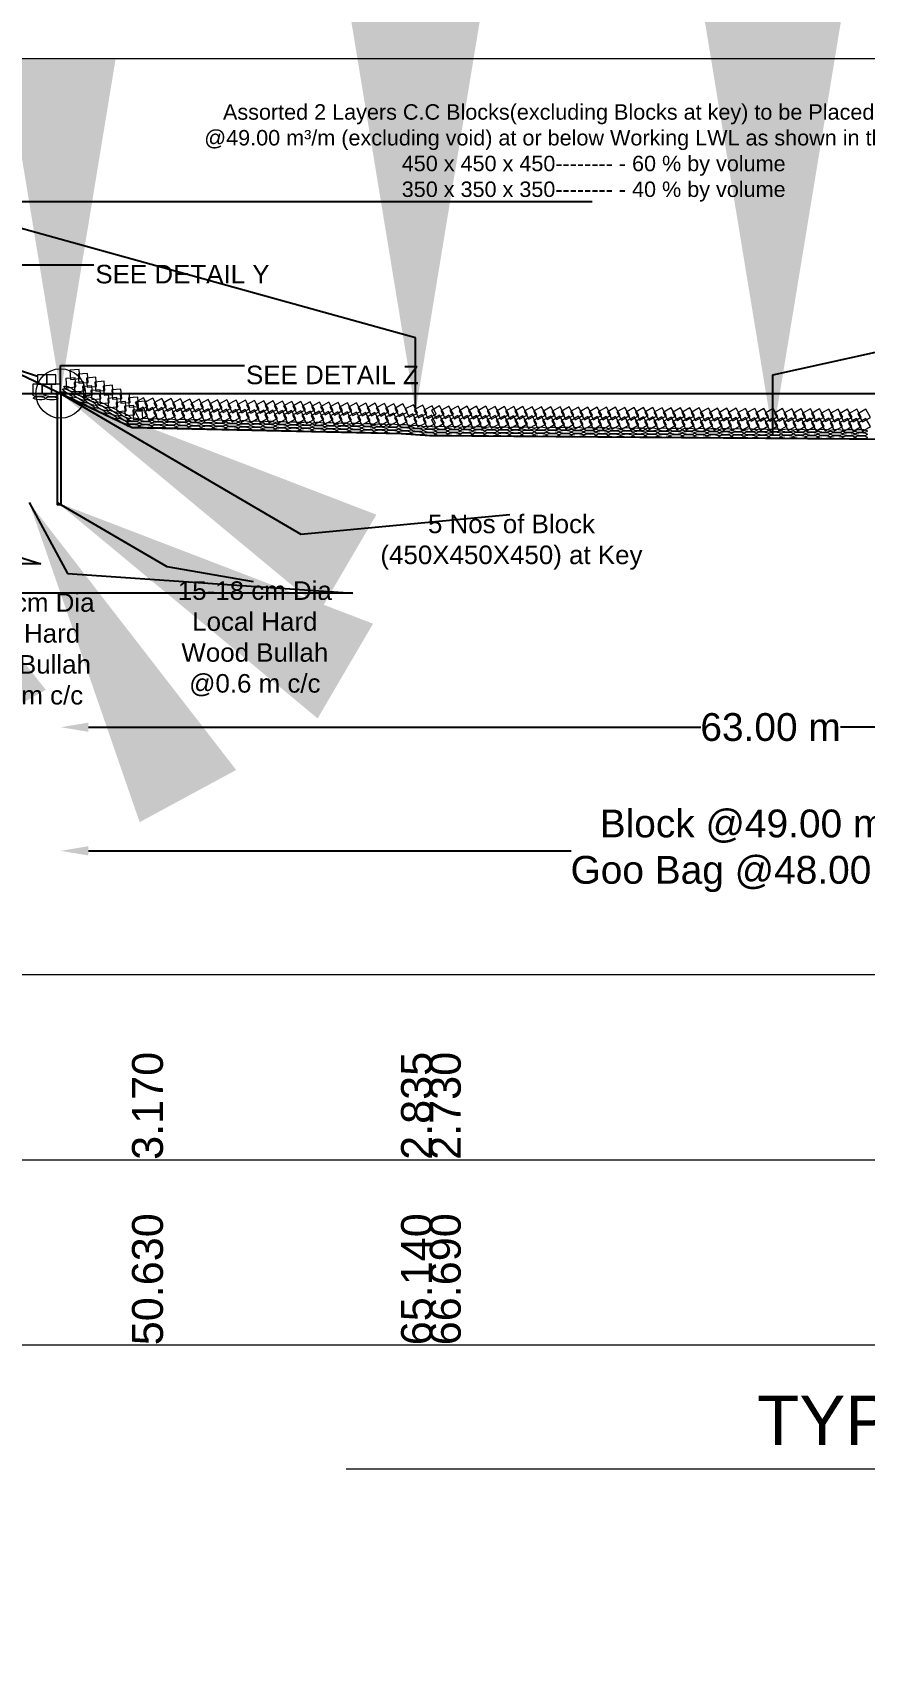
# Model space of a CAD drawing. Header units: inches. Extents: x 89000 to 215006, y -31937 to 0.
# Drawn here: x 157575.2 to 157620.1, y -31788.7 to -31700.2 of the extents above; entities that cross this region are included whole.
import ezdxf

# ---------------------------------------------------------------- set-up
doc = ezdxf.new("R2010")
doc.units = ezdxf.units.IN
doc.header["$LTSCALE"] = 7
doc.header["$MEASUREMENT"] = 0
for name, color, linetype, lineweight in [('Cross section Data Border', 7, 'Continuous', 9), ('Cross Section Labels', 7, 'Continuous', 9), ('Existing_Bed_Level for Xsection', 7, 'Continuous', 25), ('Long Section Labels', 7, 'Continuous', 9)]:
    doc.layers.add(name, color=color, linetype=linetype, lineweight=lineweight)
doc.layers.add('Pitching Lines', color=7, linetype='Continuous')
doc.styles.get("Standard").update_dxf_attribs({"font": 'arial.ttf'})
doc.dimstyles.new('Appron Lebeling Style', dxfattribs={"dimtxt": 50, "dimasz": 50, "dimexe": 0.18, "dimexo": 0.0625, "dimgap": 0.09, "dimtad": 0, "dimtih": 1, "dimtoh": 1, "dimdec": 4, "dimzin": 0, "dimdsep": 46, "dimtxsty": 'Standard', "dimcen": 0.09, "dimse1": 1, "dimse2": 1, "dimadec": 0, "dimazin": 0, "dimtfac": 1, "dimtdec": 4, "dimtofl": 0, "dimtmove": 0, "dimatfit": 3, "dimfxl": 1, "dimtolj": 1, "dimtzin": 0, "dimarcsym": 0})
doc.dimstyles.get("Standard").update_dxf_attribs({"dimtxt": 0.18, "dimasz": 0.18, "dimexe": 0.18, "dimexo": 0.0625, "dimgap": 0.09, "dimtad": 0, "dimtih": 1, "dimtoh": 1, "dimdec": 4, "dimzin": 0, "dimdsep": 46, "dimtxsty": 'Standard', "dimcen": 0.09, "dimadec": 0, "dimazin": 0, "dimtfac": 1, "dimtdec": 4, "dimtofl": 0, "dimtmove": 0, "dimatfit": 3, "dimfxl": 1, "dimtolj": 1, "dimtzin": 0, "dimarcsym": 0})

# ---------------------------------------------------------------- blocks, each defined once
blk = doc.blocks.new('*D5')
at = {"layer": 'Cross Section Labels', "color": 0, "lineweight": -2, "transparency": 16777216}
for p, q in [((157578.217, -31737.672), (157611.235, -31737.672)), ((157651.792, -31737.672), (157618.773, -31737.672))]:
    blk.add_line(p, q, dxfattribs=at)
at = {"layer": 'Cross Section Labels', "color": 0, "transparency": 16777216}
for points in [[(157578.217, -31737.422), (157578.217, -31737.922), (157576.717, -31737.672)], [(157651.792, -31737.422), (157651.792, -31737.922), (157653.292, -31737.672)]]:
    blk.add_solid(points, dxfattribs=at)
at = {"layer": 'Defpoints', "color": 0, "transparency": 16777216}
for p in [(157576.717, -31719.672), (157653.292, -31722.564), (157653.292, -31737.672)]:
    blk.add_point(p, dxfattribs=at)
at = {"layer": 'Cross Section Labels', "color": 0, "transparency": 16777216, "insert": (157615.004, -31737.672), "char_height": 1.5, "attachment_point": 5}
blk.add_mtext('\\A1;63.00 m', dxfattribs=at)
blk = doc.blocks.new('*D6')
at = {"layer": 'Cross Section Labels', "color": 0, "lineweight": -2, "transparency": 16777216}
for p, q in [((157578.217, -31744.339), (157604.248, -31744.339)), ((157651.792, -31744.339), (157625.76, -31744.339))]:
    blk.add_line(p, q, dxfattribs=at)
at = {"layer": 'Cross Section Labels', "color": 0, "transparency": 16777216}
for points in [[(157578.217, -31744.089), (157578.217, -31744.589), (157576.717, -31744.339)], [(157651.792, -31744.089), (157651.792, -31744.589), (157653.292, -31744.339)]]:
    blk.add_solid(points, dxfattribs=at)
at = {"layer": 'Defpoints', "color": 0, "transparency": 16777216}
for p in [(157576.717, -31719.672), (157653.292, -31722.564), (157653.292, -31744.339)]:
    blk.add_point(p, dxfattribs=at)
at = {"layer": 'Cross Section Labels', "color": 0, "transparency": 16777216, "insert": (157615.004, -31744.339), "char_height": 1.5, "attachment_point": 5}
blk.add_mtext('\\A1;Block @49.00 m³/m ^JGoo Bag @48.00 m³/m ', dxfattribs=at)

msp = doc.modelspace()

# ---------------------------------------------------------------- linework, layer by layer
at = {"layer": 'Cross section Data Border'}
msp.add_lwpolyline([(157499.93867, -31751.00539), (157798.412, -31751.00539), (157798.412, -31771.00539), (157499.93867, -31771.00539)], close=True, dxfattribs=at)
msp.add_lwpolyline([(157499.93867, -31761.00539), (157798.412, -31761.00539)], dxfattribs=at)
at = {"layer": 'Cross Section Labels'}
msp.add_lwpolyline([(157592.10867, -31777.67206), (157662.50867, -31777.67206), (157732.90867, -31777.67206)], dxfattribs=at)
msp.add_circle((157576.71666, -31719.67206), 1.33333, dxfattribs=at)
at = {"layer": 'Existing_Bed_Level for Xsection'}
for points in [[(157575.46666, -31718.75539), (157566.21666, -31715.67206)], [(157570.73867, -31716.83206), (157580.56867, -31721.50206), (157595.07867, -31721.83706), (157596.62867, -31721.94206), (157644.15867, -31722.31706), (157650.57867, -31722.47906), (157677.64867, -31723.32606)], [(157529.93867, -31719.67206), (157795.07867, -31719.67206)]]:
    msp.add_lwpolyline(points, dxfattribs=at)
at = {"layer": 'Long Section Labels'}
for points in [[(157496.60534, -31701.60806), (157829.93867, -31701.60806), (157829.93867, -31937.30806), (157496.60534, -31937.30806)], [(157575.96666, -31718.67206), (157575.46666, -31718.67206), (157575.46666, -31719.17206), (157575.96666, -31719.17206)], [(157576.46666, -31718.67206), (157575.96666, -31718.67206), (157575.96666, -31719.17206), (157576.46666, -31719.17206)], [(157577.71251, -31718.37218), (157577.21409, -31718.41188), (157577.25379, -31718.9103), (157577.75222, -31718.8706)], [(157578.16414, -31718.58674), (157577.66572, -31718.62644), (157577.70542, -31719.12486), (157578.20384, -31719.08516)], [(157575.71666, -31719.17206), (157575.21666, -31719.17206), (157575.21666, -31719.67206), (157575.71666, -31719.67206)], [(157576.21666, -31719.17206), (157575.71666, -31719.17206), (157575.71666, -31719.67206), (157576.21666, -31719.67206)], [(157576.71666, -31719.17206), (157576.21666, -31719.17206), (157576.21666, -31719.67206), (157576.71666, -31719.67206)], [(157577.49796, -31718.8238), (157576.99953, -31718.86351), (157577.03924, -31719.36193), (157577.53766, -31719.32223)], [(157577.94958, -31719.03836), (157577.45116, -31719.07806), (157577.49086, -31719.57648), (157577.98928, -31719.53678)], [(157578.40121, -31719.25292), (157577.90279, -31719.29262), (157577.94249, -31719.79104), (157578.44091, -31719.75134)], [(157578.61576, -31718.80129), (157578.11734, -31718.84099), (157578.15704, -31719.33942), (157578.65547, -31719.29971)], [(157578.85283, -31719.46747), (157578.35441, -31719.50718), (157578.39411, -31720.0056), (157578.89253, -31719.96589)], [(157579.06739, -31719.01585), (157578.56897, -31719.05555), (157578.60867, -31719.55397), (157579.10709, -31719.51427)], [(157579.51901, -31719.2304), (157579.02059, -31719.27011), (157579.0603, -31719.76853), (157579.55872, -31719.72883)], [(157579.97064, -31719.44496), (157579.47222, -31719.48466), (157579.51192, -31719.98309), (157580.01034, -31719.94338)], [(157579.30446, -31719.68203), (157578.80604, -31719.72173), (157578.84574, -31720.22015), (157579.34416, -31720.18045)], [(157579.75608, -31719.89659), (157579.25766, -31719.93629), (157579.29736, -31720.43471), (157579.79579, -31720.39501)], [(157580.20771, -31720.11114), (157579.70929, -31720.15085), (157579.74899, -31720.64927), (157580.24741, -31720.60956)], [(157580.42226, -31719.65952), (157579.92384, -31719.69922), (157579.96355, -31720.19764), (157580.46197, -31720.15794)], [(157580.65933, -31720.3257), (157580.16091, -31720.3654), (157580.20062, -31720.86382), (157580.69904, -31720.82412)], [(157580.87389, -31719.87407), (157580.37547, -31719.91378), (157580.41517, -31720.4122), (157580.91359, -31720.3725)], [(157581.17104, -31720.41422), (157580.73223, -31720.6539), (157580.97191, -31721.09271), (157581.41072, -31720.85303)], [(157581.18258, -31719.91435), (157580.74377, -31720.15403), (157580.98345, -31720.59284), (157581.42226, -31720.35317)], [(157581.32552, -31720.08863), (157580.82709, -31720.12833), (157580.8668, -31720.62675), (157581.36522, -31720.58705)], [(157581.67091, -31720.42576), (157581.2321, -31720.66544), (157581.47177, -31721.10425), (157581.91058, -31720.86457)], [(157581.68245, -31719.92589), (157581.24364, -31720.16557), (157581.48331, -31720.60438), (157581.92212, -31720.36471)], [(157582.17077, -31720.4373), (157581.73196, -31720.67698), (157581.97164, -31721.11579), (157582.41045, -31720.87611)], [(157582.18231, -31719.93744), (157581.7435, -31720.17711), (157581.98318, -31720.61592), (157582.42199, -31720.37625)], [(157582.67064, -31720.44884), (157582.23183, -31720.68852), (157582.47151, -31721.12733), (157582.91032, -31720.88765)], [(157582.68218, -31719.94898), (157582.24337, -31720.18865), (157582.48305, -31720.62746), (157582.92186, -31720.38779)], [(157583.18205, -31719.96052), (157582.74324, -31720.20019), (157582.98291, -31720.639), (157583.42172, -31720.39933)], [(157583.68192, -31719.97206), (157583.2431, -31720.21173), (157583.48278, -31720.65054), (157583.92159, -31720.41087)], [(157584.18178, -31719.9836), (157583.74297, -31720.22327), (157583.98265, -31720.66209), (157584.42146, -31720.42241)], [(157584.68165, -31719.99514), (157584.24284, -31720.23481), (157584.48251, -31720.67363), (157584.92132, -31720.43395)], [(157585.18152, -31720.00668), (157584.7427, -31720.24636), (157584.98238, -31720.68517), (157585.42119, -31720.44549)], [(157585.68138, -31720.01822), (157585.24257, -31720.2579), (157585.48225, -31720.69671), (157585.92106, -31720.45703)], [(157586.18125, -31720.02976), (157585.74244, -31720.26944), (157585.98211, -31720.70825), (157586.42093, -31720.46857)], [(157586.68112, -31720.0413), (157586.2423, -31720.28098), (157586.48198, -31720.71979), (157586.92079, -31720.48011)], [(157587.18098, -31720.05284), (157586.74217, -31720.29252), (157586.98185, -31720.73133), (157587.42066, -31720.49165)], [(157587.68085, -31720.06438), (157587.24204, -31720.30406), (157587.48171, -31720.74287), (157587.92053, -31720.50319)], [(157588.18072, -31720.07592), (157587.74191, -31720.3156), (157587.98158, -31720.75441), (157588.42039, -31720.51473)], [(157588.68058, -31720.08746), (157588.24177, -31720.32714), (157588.48145, -31720.76595), (157588.92026, -31720.52628)], [(157589.18045, -31720.099), (157588.74164, -31720.33868), (157588.98131, -31720.77749), (157589.42013, -31720.53782)], [(157589.68032, -31720.11055), (157589.24151, -31720.35022), (157589.48118, -31720.78903), (157589.91999, -31720.54936)], [(157590.18018, -31720.12209), (157589.74137, -31720.36176), (157589.98105, -31720.80057), (157590.41986, -31720.5609)], [(157590.68005, -31720.13363), (157590.24124, -31720.3733), (157590.48092, -31720.81211), (157590.91973, -31720.57244)], [(157591.17992, -31720.14517), (157590.74111, -31720.38484), (157590.98078, -31720.82365), (157591.41959, -31720.58398)], [(157591.67978, -31720.15671), (157591.24097, -31720.39638), (157591.48065, -31720.8352), (157591.91946, -31720.59552)], [(157592.17965, -31720.16825), (157591.74084, -31720.40793), (157591.98052, -31720.84674), (157592.41933, -31720.60706)], [(157592.67952, -31720.17979), (157592.24071, -31720.41947), (157592.48038, -31720.85828), (157592.91919, -31720.6186)], [(157593.17938, -31720.19133), (157592.74057, -31720.43101), (157592.98025, -31720.86982), (157593.41906, -31720.63014)], [(157593.67925, -31720.20287), (157593.24044, -31720.44255), (157593.48012, -31720.88136), (157593.91893, -31720.64168)], [(157594.17912, -31720.21441), (157593.74031, -31720.45409), (157593.97998, -31720.8929), (157594.41879, -31720.65322)], [(157594.67898, -31720.22595), (157594.24017, -31720.46563), (157594.47985, -31720.90444), (157594.91866, -31720.66476)], [(157595.17885, -31720.23749), (157594.74004, -31720.47717), (157594.97972, -31720.91598), (157595.41853, -31720.6763)], [(157595.74885, -31720.27734), (157595.2998, -31720.49723), (157595.5197, -31720.94628), (157595.96875, -31720.72639)], [(157596.24771, -31720.31113), (157595.79866, -31720.53102), (157596.01855, -31720.98007), (157596.4676, -31720.76018)], [(157596.74657, -31720.34492), (157596.29752, -31720.56482), (157596.51741, -31721.01387), (157596.96646, -31720.79397)], [(157597.15097, -31720.34468), (157596.71585, -31720.59099), (157596.96217, -31721.02611), (157597.39729, -31720.7798)], [(157597.65096, -31720.34862), (157597.21584, -31720.59494), (157597.46215, -31721.03006), (157597.89727, -31720.78374)], [(157598.15094, -31720.35257), (157597.71582, -31720.59888), (157597.96214, -31721.034), (157598.39726, -31720.78769)], [(157598.65092, -31720.35651), (157598.21581, -31720.60283), (157598.46212, -31721.03795), (157598.89724, -31720.79163)], [(157599.15091, -31720.36046), (157598.71579, -31720.60677), (157598.96211, -31721.04189), (157599.39722, -31720.79558)], [(157599.65089, -31720.3644), (157599.21577, -31720.61072), (157599.46209, -31721.04584), (157599.89721, -31720.79952)], [(157600.15088, -31720.36835), (157599.71576, -31720.61466), (157599.96207, -31721.04978), (157600.39719, -31720.80347)], [(157600.65086, -31720.37229), (157600.21574, -31720.61861), (157600.46206, -31721.05373), (157600.89718, -31720.80741)], [(157601.15085, -31720.37624), (157600.71573, -31720.62255), (157600.96204, -31721.05767), (157601.39716, -31720.81136)], [(157601.65083, -31720.38018), (157601.21571, -31720.6265), (157601.46203, -31721.06162), (157601.89715, -31720.8153)], [(157602.15082, -31720.38413), (157601.7157, -31720.63044), (157601.96201, -31721.06556), (157602.39713, -31720.81924)], [(157602.6508, -31720.38807), (157602.21568, -31720.63439), (157602.462, -31721.0695), (157602.89712, -31720.82319)], [(157603.15078, -31720.39201), (157602.71567, -31720.63833), (157602.96198, -31721.07345), (157603.3971, -31720.82713)], [(157603.65077, -31720.39596), (157603.21565, -31720.64228), (157603.46197, -31721.07739), (157603.89708, -31720.83108)], [(157604.15075, -31720.3999), (157603.71563, -31720.64622), (157603.96195, -31721.08134), (157604.39707, -31720.83502)], [(157604.65074, -31720.40385), (157604.21562, -31720.65016), (157604.46193, -31721.08528), (157604.89705, -31720.83897)], [(157605.15072, -31720.40779), (157604.7156, -31720.65411), (157604.96192, -31721.08923), (157605.39704, -31720.84291)], [(157605.65071, -31720.41174), (157605.21559, -31720.65805), (157605.4619, -31721.09317), (157605.89702, -31720.84686)], [(157606.15069, -31720.41568), (157605.71557, -31720.662), (157605.96189, -31721.09712), (157606.39701, -31720.8508)], [(157606.65068, -31720.41963), (157606.21556, -31720.66594), (157606.46187, -31721.10106), (157606.89699, -31720.85475)], [(157607.15066, -31720.42357), (157606.71554, -31720.66989), (157606.96186, -31721.10501), (157607.39698, -31720.85869)], [(157607.65064, -31720.42752), (157607.21553, -31720.67383), (157607.46184, -31721.10895), (157607.89696, -31720.86264)], [(157608.15063, -31720.43146), (157607.71551, -31720.67778), (157607.96182, -31721.1129), (157608.39694, -31720.86658)], [(157608.65061, -31720.43541), (157608.21549, -31720.68172), (157608.46181, -31721.11684), (157608.89693, -31720.87053)], [(157609.1506, -31720.43935), (157608.71548, -31720.68567), (157608.96179, -31721.12079), (157609.39691, -31720.87447)], [(157609.65058, -31720.4433), (157609.21546, -31720.68961), (157609.46178, -31721.12473), (157609.8969, -31720.87842)], [(157610.15057, -31720.44724), (157609.71545, -31720.69356), (157609.96176, -31721.12868), (157610.39688, -31720.88236)], [(157610.65055, -31720.45119), (157610.21543, -31720.6975), (157610.46175, -31721.13262), (157610.89687, -31720.88631)], [(157581.11096, -31720.54026), (157580.61254, -31720.57996), (157580.65224, -31721.07838), (157581.15066, -31721.03868)], [(157583.17051, -31720.46038), (157582.7317, -31720.70006), (157582.97137, -31721.13887), (157583.41018, -31720.89919)], [(157583.67037, -31720.47192), (157583.23156, -31720.7116), (157583.47124, -31721.15041), (157583.91005, -31720.91074)], [(157584.17024, -31720.48346), (157583.73143, -31720.72314), (157583.97111, -31721.16195), (157584.40992, -31720.92228)], [(157584.67011, -31720.49501), (157584.2313, -31720.73468), (157584.47097, -31721.17349), (157584.90978, -31720.93382)], [(157585.16997, -31720.50655), (157584.73116, -31720.74622), (157584.97084, -31721.18503), (157585.40965, -31720.94536)], [(157585.66984, -31720.51809), (157585.23103, -31720.75776), (157585.47071, -31721.19657), (157585.90952, -31720.9569)], [(157586.16971, -31720.52963), (157585.7309, -31720.7693), (157585.97057, -31721.20811), (157586.40938, -31720.96844)], [(157586.66958, -31720.54117), (157586.23076, -31720.78084), (157586.47044, -31721.21966), (157586.90925, -31720.97998)], [(157587.16944, -31720.55271), (157586.73063, -31720.79238), (157586.97031, -31721.2312), (157587.40912, -31720.99152)], [(157587.66931, -31720.56425), (157587.2305, -31720.80393), (157587.47017, -31721.24274), (157587.90899, -31721.00306)], [(157588.16918, -31720.57579), (157587.73036, -31720.81547), (157587.97004, -31721.25428), (157588.40885, -31721.0146)], [(157588.66904, -31720.58733), (157588.23023, -31720.82701), (157588.46991, -31721.26582), (157588.90872, -31721.02614)], [(157589.16891, -31720.59887), (157588.7301, -31720.83855), (157588.96977, -31721.27736), (157589.40859, -31721.03768)], [(157589.66878, -31720.61041), (157589.22996, -31720.85009), (157589.46964, -31721.2889), (157589.90845, -31721.04922)], [(157590.16864, -31720.62195), (157589.72983, -31720.86163), (157589.96951, -31721.30044), (157590.40832, -31721.06076)], [(157590.66851, -31720.63349), (157590.2297, -31720.87317), (157590.46937, -31721.31198), (157590.90819, -31721.0723)], [(157591.16838, -31720.64503), (157590.72957, -31720.88471), (157590.96924, -31721.32352), (157591.40805, -31721.08385)], [(157591.66824, -31720.65658), (157591.22943, -31720.89625), (157591.46911, -31721.33506), (157591.90792, -31721.09539)], [(157592.16811, -31720.66812), (157591.7293, -31720.90779), (157591.96897, -31721.3466), (157592.40779, -31721.10693)], [(157592.66798, -31720.67966), (157592.22917, -31720.91933), (157592.46884, -31721.35814), (157592.90765, -31721.11847)], [(157593.16784, -31720.6912), (157592.72903, -31720.93087), (157592.96871, -31721.36968), (157593.40752, -31721.13001)], [(157593.66771, -31720.70274), (157593.2289, -31720.94241), (157593.46858, -31721.38123), (157593.90739, -31721.14155)], [(157594.16758, -31720.71428), (157593.72877, -31720.95395), (157593.96844, -31721.39277), (157594.40725, -31721.15309)], [(157594.66744, -31720.72582), (157594.22863, -31720.9655), (157594.46831, -31721.40431), (157594.90712, -31721.16463)], [(157595.16731, -31720.73736), (157594.7285, -31720.97704), (157594.96818, -31721.41585), (157595.40699, -31721.17617)], [(157595.71506, -31720.77619), (157595.26601, -31720.99609), (157595.4859, -31721.44514), (157595.93495, -31721.22524)], [(157596.21392, -31720.80999), (157595.76487, -31721.02988), (157595.98476, -31721.47893), (157596.43381, -31721.25904)], [(157596.71277, -31720.84378), (157596.26372, -31721.06367), (157596.48362, -31721.51272), (157596.93267, -31721.29283)], [(157597.14703, -31720.84466), (157596.71191, -31721.09098), (157596.95822, -31721.5261), (157597.39334, -31721.27978)], [(157597.64701, -31720.84861), (157597.21189, -31721.09492), (157597.45821, -31721.53004), (157597.89333, -31721.28373)], [(157598.147, -31720.85255), (157597.71188, -31721.09887), (157597.95819, -31721.53399), (157598.39331, -31721.28767)], [(157598.64698, -31720.8565), (157598.21186, -31721.10281), (157598.45818, -31721.53793), (157598.8933, -31721.29162)], [(157599.14696, -31720.86044), (157598.71184, -31721.10676), (157598.95816, -31721.54188), (157599.39328, -31721.29556)], [(157599.64695, -31720.86439), (157599.21183, -31721.1107), (157599.45814, -31721.54582), (157599.89326, -31721.29951)], [(157600.14693, -31720.86833), (157599.71181, -31721.11465), (157599.95813, -31721.54977), (157600.39325, -31721.30345)], [(157600.64692, -31720.87228), (157600.2118, -31721.11859), (157600.45811, -31721.55371), (157600.89323, -31721.30739)], [(157601.1469, -31720.87622), (157600.71178, -31721.12254), (157600.9581, -31721.55765), (157601.39322, -31721.31134)], [(157601.64689, -31720.88017), (157601.21177, -31721.12648), (157601.45808, -31721.5616), (157601.8932, -31721.31528)], [(157602.14687, -31720.88411), (157601.71175, -31721.13043), (157601.95807, -31721.56554), (157602.39319, -31721.31923)], [(157602.64686, -31720.88805), (157602.21174, -31721.13437), (157602.45805, -31721.56949), (157602.89317, -31721.32317)], [(157603.14684, -31720.892), (157602.71172, -31721.13831), (157602.95804, -31721.57343), (157603.39316, -31721.32712)], [(157603.64682, -31720.89594), (157603.2117, -31721.14226), (157603.45802, -31721.57738), (157603.89314, -31721.33106)], [(157604.14681, -31720.89989), (157603.71169, -31721.1462), (157603.958, -31721.58132), (157604.39312, -31721.33501)], [(157604.64679, -31720.90383), (157604.21167, -31721.15015), (157604.45799, -31721.58527), (157604.89311, -31721.33895)], [(157605.14678, -31720.90778), (157604.71166, -31721.15409), (157604.95797, -31721.58921), (157605.39309, -31721.3429)], [(157605.64676, -31720.91172), (157605.21164, -31721.15804), (157605.45796, -31721.59316), (157605.89308, -31721.34684)], [(157606.14675, -31720.91567), (157605.71163, -31721.16198), (157605.95794, -31721.5971), (157606.39306, -31721.35079)], [(157606.64673, -31720.91961), (157606.21161, -31721.16593), (157606.45793, -31721.60105), (157606.89305, -31721.35473)], [(157607.14672, -31720.92356), (157606.7116, -31721.16987), (157606.95791, -31721.60499), (157607.39303, -31721.35868)], [(157607.6467, -31720.9275), (157607.21158, -31721.17382), (157607.4579, -31721.60894), (157607.89301, -31721.36262)], [(157608.14668, -31720.93145), (157607.71156, -31721.17776), (157607.95788, -31721.61288), (157608.393, -31721.36657)], [(157608.64667, -31720.93539), (157608.21155, -31721.18171), (157608.45786, -31721.61683), (157608.89298, -31721.37051)], [(157609.14665, -31720.93934), (157608.71153, -31721.18565), (157608.95785, -31721.62077), (157609.39297, -31721.37446)], [(157609.64664, -31720.94328), (157609.21152, -31721.1896), (157609.45783, -31721.62472), (157609.89295, -31721.3784)], [(157610.14662, -31720.94723), (157609.7115, -31721.19354), (157609.95782, -31721.62866), (157610.39294, -31721.38235)], [(157610.64661, -31720.95117), (157610.21149, -31721.19749), (157610.4578, -31721.63261), (157610.89292, -31721.38629)], [(157611.14659, -31720.95512), (157610.71147, -31721.20143), (157610.95779, -31721.63655), (157611.39291, -31721.39023)], [(157611.15054, -31720.45513), (157610.71542, -31720.70145), (157610.96173, -31721.13657), (157611.39685, -31720.89025)], [(157611.64658, -31720.95906), (157611.21146, -31721.20538), (157611.45777, -31721.64049), (157611.89289, -31721.39418)], [(157611.65052, -31720.45908), (157611.2154, -31720.70539), (157611.46172, -31721.14051), (157611.89684, -31720.89419)], [(157612.14656, -31720.963), (157611.71144, -31721.20932), (157611.95776, -31721.64444), (157612.39287, -31721.39812)], [(157612.1505, -31720.46302), (157611.71539, -31720.70934), (157611.9617, -31721.14446), (157612.39682, -31720.89814)], [(157612.64654, -31720.96695), (157612.21142, -31721.21327), (157612.45774, -31721.64838), (157612.89286, -31721.40207)], [(157612.65049, -31720.46697), (157612.21537, -31720.71328), (157612.46168, -31721.1484), (157612.8968, -31720.90208)], [(157613.14653, -31720.97089), (157612.71141, -31721.21721), (157612.95772, -31721.65233), (157613.39284, -31721.40601)], [(157613.15047, -31720.47091), (157612.71535, -31720.71723), (157612.96167, -31721.15234), (157613.39679, -31720.90603)], [(157613.64651, -31720.97484), (157613.21139, -31721.22115), (157613.45771, -31721.65627), (157613.89283, -31721.40996)], [(157613.65046, -31720.47485), (157613.21534, -31720.72117), (157613.46165, -31721.15629), (157613.89677, -31720.90997)], [(157614.1465, -31720.97878), (157613.71138, -31721.2251), (157613.95769, -31721.66022), (157614.39281, -31721.4139)], [(157614.15044, -31720.4788), (157613.71532, -31720.72511), (157613.96164, -31721.16023), (157614.39676, -31720.91392)], [(157614.64648, -31720.98273), (157614.21136, -31721.22904), (157614.45768, -31721.66416), (157614.8928, -31721.41785)], [(157614.65043, -31720.48274), (157614.21531, -31720.72906), (157614.46162, -31721.16418), (157614.89674, -31720.91786)], [(157615.14647, -31720.98667), (157614.71135, -31721.23299), (157614.95766, -31721.66811), (157615.39278, -31721.42179)], [(157615.15041, -31720.48669), (157614.71529, -31720.733), (157614.96161, -31721.16812), (157615.39673, -31720.92181)], [(157615.64645, -31720.99062), (157615.21133, -31721.23693), (157615.45765, -31721.67205), (157615.89277, -31721.42574)], [(157615.6504, -31720.49063), (157615.21528, -31720.73695), (157615.46159, -31721.17207), (157615.89671, -31720.92575)], [(157616.14643, -31720.99456), (157615.71132, -31721.24088), (157615.95763, -31721.676), (157616.39275, -31721.42968)], [(157616.15038, -31720.49458), (157615.71526, -31720.74089), (157615.96158, -31721.17601), (157616.3967, -31720.9297)], [(157616.64642, -31720.99851), (157616.2113, -31721.24482), (157616.45762, -31721.67994), (157616.89273, -31721.43363)], [(157616.65036, -31720.49852), (157616.21524, -31720.74484), (157616.46156, -31721.17996), (157616.89668, -31720.93364)], [(157617.1464, -31721.00245), (157616.71128, -31721.24877), (157616.9576, -31721.68389), (157617.39272, -31721.43757)], [(157617.15035, -31720.50247), (157616.71523, -31720.74878), (157616.96154, -31721.1839), (157617.39666, -31720.93759)], [(157617.64639, -31721.0064), (157617.21127, -31721.25271), (157617.45758, -31721.68783), (157617.8927, -31721.44152)], [(157617.65033, -31720.50641), (157617.21521, -31720.75273), (157617.46153, -31721.18785), (157617.89665, -31720.94153)], [(157618.14637, -31721.01034), (157617.71125, -31721.25666), (157617.95757, -31721.69178), (157618.39269, -31721.44546)], [(157618.15032, -31720.51036), (157617.7152, -31720.75667), (157617.96151, -31721.19179), (157618.39663, -31720.94548)], [(157618.64636, -31721.01429), (157618.21124, -31721.2606), (157618.45755, -31721.69572), (157618.89267, -31721.44941)], [(157618.6503, -31720.5143), (157618.21518, -31720.76062), (157618.4615, -31721.19574), (157618.89662, -31720.94942)], [(157619.14634, -31721.01823), (157618.71122, -31721.26455), (157618.95754, -31721.69967), (157619.39266, -31721.45335)], [(157619.15029, -31720.51825), (157618.71517, -31720.76456), (157618.96148, -31721.19968), (157619.3966, -31720.95337)], [(157619.64633, -31721.02218), (157619.21121, -31721.26849), (157619.45752, -31721.70361), (157619.89264, -31721.4573)], [(157619.65027, -31720.52219), (157619.21515, -31720.76851), (157619.46147, -31721.20363), (157619.89659, -31720.95731)], [(157620.14631, -31721.02612), (157619.71119, -31721.27244), (157619.95751, -31721.70756), (157620.39263, -31721.46124)], [(157620.15026, -31720.52614), (157619.71514, -31720.77245), (157619.96145, -31721.20757), (157620.39657, -31720.96126)]]:
    msp.add_lwpolyline(points, close=True, dxfattribs=at)
for centre, major_axis in [((157577.05373, -31719.73809), (0.3006, -0.14281)), ((157577.12668, -31719.58454), (0.3006, -0.14281)), ((157577.19963, -31719.43099), (0.3006, -0.14281)), ((157577.80084, -31719.7166), (0.3006, -0.14281)), ((157575.5516, -31719.75638), (0.33271, -0.00768)), ((157575.57499, -31719.92584), (0.33271, -0.00768)), ((157576.2207, -31719.76554), (0.33271, -0.00768)), ((157576.24409, -31719.93499), (0.33271, -0.00768)), ((157577.65494, -31720.02371), (0.3006, -0.14281)), ((157577.72789, -31719.87016), (0.3006, -0.14281)), ((157578.25614, -31720.30933), (0.3006, -0.14281)), ((157578.32909, -31720.15577), (0.3006, -0.14281)), ((157578.40204, -31720.00222), (0.3006, -0.14281)), ((157578.85735, -31720.59494), (0.3006, -0.14281)), ((157578.93029, -31720.44139), (0.3006, -0.14281)), ((157579.00324, -31720.28784), (0.3006, -0.14281)), ((157579.60445, -31720.57346), (0.3006, -0.14281)), ((157579.45855, -31720.88056), (0.3006, -0.14281)), ((157579.5315, -31720.72701), (0.3006, -0.14281)), ((157580.05975, -31721.16618), (0.3006, -0.14281)), ((157580.1327, -31721.01263), (0.3006, -0.14281)), ((157580.20565, -31720.85907), (0.3006, -0.14281)), ((157580.63241, -31721.41851), (0.33271, -0.00768)), ((157580.63633, -31721.24855), (0.33271, -0.00768)), ((157580.64025, -31721.0786), (0.33271, -0.00768)), ((157581.30175, -31721.26392), (0.33271, -0.00768)), ((157581.30568, -31721.09396), (0.33271, -0.00768)), ((157581.96718, -31721.27928), (0.33271, -0.00768)), ((157581.9711, -31721.10932), (0.33271, -0.00768)), ((157582.6326, -31721.29464), (0.33271, -0.00768)), ((157582.63652, -31721.12469), (0.33271, -0.00768)), ((157583.29802, -31721.31), (0.33271, -0.00768)), ((157583.30194, -31721.14005), (0.33271, -0.00768)), ((157583.96344, -31721.32537), (0.33271, -0.00768)), ((157583.96737, -31721.15541), (0.33271, -0.00768)), ((157584.62887, -31721.34073), (0.33271, -0.00768)), ((157584.63279, -31721.17078), (0.33271, -0.00768)), ((157585.29429, -31721.35609), (0.33271, -0.00768)), ((157585.29821, -31721.18614), (0.33271, -0.00768)), ((157585.95971, -31721.37146), (0.33271, -0.00768)), ((157585.96363, -31721.2015), (0.33271, -0.00768)), ((157586.62513, -31721.38682), (0.33271, -0.00768)), ((157586.62906, -31721.21686), (0.33271, -0.00768)), ((157587.29056, -31721.40218), (0.33271, -0.00768)), ((157587.29448, -31721.23223), (0.33271, -0.00768)), ((157587.95598, -31721.41755), (0.33271, -0.00768)), ((157587.9599, -31721.24759), (0.33271, -0.00768)), ((157588.62533, -31721.26295), (0.33271, -0.00768)), ((157589.29075, -31721.27832), (0.33271, -0.00768)), ((157589.95617, -31721.29368), (0.33271, -0.00768)), ((157590.62159, -31721.30904), (0.33271, -0.00768)), ((157591.28702, -31721.32441), (0.33271, -0.00768)), ((157591.95244, -31721.33977), (0.33271, -0.00768)), ((157592.61786, -31721.35513), (0.33271, -0.00768)), ((157593.28328, -31721.37049), (0.33271, -0.00768)), ((157593.94871, -31721.38586), (0.33271, -0.00768)), ((157594.61413, -31721.40122), (0.33271, -0.00768)), ((157595.29808, -31721.42595), (0.33204, -0.02249)), ((157581.29783, -31721.43387), (0.33271, -0.00768)), ((157581.96325, -31721.44923), (0.33271, -0.00768)), ((157582.62867, -31721.4646), (0.33271, -0.00768)), ((157583.2941, -31721.47996), (0.33271, -0.00768)), ((157583.95952, -31721.49532), (0.33271, -0.00768)), ((157584.62494, -31721.51068), (0.33271, -0.00768)), ((157585.29036, -31721.52605), (0.33271, -0.00768)), ((157585.95579, -31721.54141), (0.33271, -0.00768)), ((157586.62121, -31721.55677), (0.33271, -0.00768)), ((157587.28663, -31721.57214), (0.33271, -0.00768)), ((157587.95206, -31721.5875), (0.33271, -0.00768)), ((157588.61748, -31721.60286), (0.33271, -0.00768)), ((157588.6214, -31721.43291), (0.33271, -0.00768)), ((157589.2829, -31721.61823), (0.33271, -0.00768)), ((157589.28682, -31721.44827), (0.33271, -0.00768)), ((157589.94832, -31721.63359), (0.33271, -0.00768)), ((157589.95225, -31721.46363), (0.33271, -0.00768)), ((157590.61375, -31721.64895), (0.33271, -0.00768)), ((157590.61767, -31721.479), (0.33271, -0.00768)), ((157591.27917, -31721.66431), (0.33271, -0.00768)), ((157591.28309, -31721.49436), (0.33271, -0.00768)), ((157591.94459, -31721.67968), (0.33271, -0.00768)), ((157591.94852, -31721.50972), (0.33271, -0.00768)), ((157592.61001, -31721.69504), (0.33271, -0.00768)), ((157592.61394, -31721.52509), (0.33271, -0.00768)), ((157593.27544, -31721.7104), (0.33271, -0.00768)), ((157593.27936, -31721.54045), (0.33271, -0.00768)), ((157593.94086, -31721.72577), (0.33271, -0.00768)), ((157593.94478, -31721.55581), (0.33271, -0.00768)), ((157594.60628, -31721.74113), (0.33271, -0.00768)), ((157594.61021, -31721.57117), (0.33271, -0.00768)), ((157595.2751, -31721.76517), (0.33204, -0.02249)), ((157595.28659, -31721.59556), (0.33204, -0.02249)), ((157595.93918, -31721.81016), (0.33204, -0.02249)), ((157595.95067, -31721.64054), (0.33204, -0.02249)), ((157595.96216, -31721.47093), (0.33204, -0.02249)), ((157596.60326, -31721.85514), (0.33204, -0.02249)), ((157596.61475, -31721.68553), (0.33204, -0.02249)), ((157596.62624, -31721.51592), (0.33204, -0.02249)), ((157597.26369, -31721.86207), (0.33279, -0.00263)), ((157597.26503, -31721.69207), (0.33279, -0.00263)), ((157597.26637, -31721.52208), (0.33279, -0.00263)), ((157597.92927, -31721.86732), (0.33279, -0.00263)), ((157597.93061, -31721.69732), (0.33279, -0.00263)), ((157597.93195, -31721.52733), (0.33279, -0.00263)), ((157598.59485, -31721.87257), (0.33279, -0.00263)), ((157598.59619, -31721.70257), (0.33279, -0.00263)), ((157598.59753, -31721.53258), (0.33279, -0.00263)), ((157599.26043, -31721.87782), (0.33279, -0.00263)), ((157599.26177, -31721.70782), (0.33279, -0.00263)), ((157599.26311, -31721.53783), (0.33279, -0.00263)), ((157599.92601, -31721.88307), (0.33279, -0.00263)), ((157599.92735, -31721.71308), (0.33279, -0.00263)), ((157599.92869, -31721.54308), (0.33279, -0.00263)), ((157600.59159, -31721.88832), (0.33279, -0.00263)), ((157600.59293, -31721.71833), (0.33279, -0.00263)), ((157600.59427, -31721.54833), (0.33279, -0.00263)), ((157601.25717, -31721.89357), (0.33279, -0.00263)), ((157601.25851, -31721.72358), (0.33279, -0.00263)), ((157601.25985, -31721.55358), (0.33279, -0.00263)), ((157601.92275, -31721.89882), (0.33279, -0.00263)), ((157601.92409, -31721.72883), (0.33279, -0.00263)), ((157601.92543, -31721.55884), (0.33279, -0.00263)), ((157602.58833, -31721.90408), (0.33279, -0.00263)), ((157602.58967, -31721.73408), (0.33279, -0.00263)), ((157602.59101, -31721.56409), (0.33279, -0.00263)), ((157603.25391, -31721.90933), (0.33279, -0.00263)), ((157603.25525, -31721.73933), (0.33279, -0.00263)), ((157603.25659, -31721.56934), (0.33279, -0.00263)), ((157603.91949, -31721.91458), (0.33279, -0.00263)), ((157603.92083, -31721.74458), (0.33279, -0.00263)), ((157603.92217, -31721.57459), (0.33279, -0.00263)), ((157604.58506, -31721.91983), (0.33279, -0.00263)), ((157604.58641, -31721.74983), (0.33279, -0.00263)), ((157604.58775, -31721.57984), (0.33279, -0.00263)), ((157605.25064, -31721.92508), (0.33279, -0.00263)), ((157605.25198, -31721.75509), (0.33279, -0.00263)), ((157605.25333, -31721.58509), (0.33279, -0.00263)), ((157605.91622, -31721.93033), (0.33279, -0.00263)), ((157605.91756, -31721.76034), (0.33279, -0.00263)), ((157605.91891, -31721.59034), (0.33279, -0.00263)), ((157606.5818, -31721.93558), (0.33279, -0.00263)), ((157606.58314, -31721.76559), (0.33279, -0.00263)), ((157606.58448, -31721.59559), (0.33279, -0.00263)), ((157607.24738, -31721.94083), (0.33279, -0.00263)), ((157607.24872, -31721.77084), (0.33279, -0.00263)), ((157607.25006, -31721.60085), (0.33279, -0.00263)), ((157607.91296, -31721.94609), (0.33279, -0.00263)), ((157607.9143, -31721.77609), (0.33279, -0.00263)), ((157607.91564, -31721.6061), (0.33279, -0.00263)), ((157608.57854, -31721.95134), (0.33279, -0.00263)), ((157608.57988, -31721.78134), (0.33279, -0.00263)), ((157608.58122, -31721.61135), (0.33279, -0.00263)), ((157609.24412, -31721.95659), (0.33279, -0.00263)), ((157609.24546, -31721.78659), (0.33279, -0.00263)), ((157609.2468, -31721.6166), (0.33279, -0.00263)), ((157609.9097, -31721.96184), (0.33279, -0.00263)), ((157609.91104, -31721.79185), (0.33279, -0.00263)), ((157609.91238, -31721.62185), (0.33279, -0.00263)), ((157610.57528, -31721.96709), (0.33279, -0.00263)), ((157610.57662, -31721.7971), (0.33279, -0.00263)), ((157610.57796, -31721.6271), (0.33279, -0.00263)), ((157611.24086, -31721.97234), (0.33279, -0.00263)), ((157611.2422, -31721.80235), (0.33279, -0.00263)), ((157611.24354, -31721.63235), (0.33279, -0.00263)), ((157611.90644, -31721.97759), (0.33279, -0.00263)), ((157611.90778, -31721.8076), (0.33279, -0.00263)), ((157611.90912, -31721.6376), (0.33279, -0.00263)), ((157612.57202, -31721.98284), (0.33279, -0.00263)), ((157612.57336, -31721.81285), (0.33279, -0.00263)), ((157612.5747, -31721.64286), (0.33279, -0.00263)), ((157613.2376, -31721.9881), (0.33279, -0.00263)), ((157613.23894, -31721.8181), (0.33279, -0.00263)), ((157613.24028, -31721.64811), (0.33279, -0.00263)), ((157613.90317, -31721.99335), (0.33279, -0.00263)), ((157613.90452, -31721.82335), (0.33279, -0.00263)), ((157613.90586, -31721.65336), (0.33279, -0.00263)), ((157614.56875, -31721.9986), (0.33279, -0.00263)), ((157614.57009, -31721.8286), (0.33279, -0.00263)), ((157614.57144, -31721.65861), (0.33279, -0.00263)), ((157615.23433, -31722.00385), (0.33279, -0.00263)), ((157615.23567, -31721.83386), (0.33279, -0.00263)), ((157615.23702, -31721.66386), (0.33279, -0.00263)), ((157615.89991, -31722.0091), (0.33279, -0.00263)), ((157615.90125, -31721.83911), (0.33279, -0.00263)), ((157615.90259, -31721.66911), (0.33279, -0.00263)), ((157616.56549, -31722.01435), (0.33279, -0.00263)), ((157616.56683, -31721.84436), (0.33279, -0.00263)), ((157616.56817, -31721.67436), (0.33279, -0.00263)), ((157617.23107, -31722.0196), (0.33279, -0.00263)), ((157617.23241, -31721.84961), (0.33279, -0.00263)), ((157617.23375, -31721.67961), (0.33279, -0.00263)), ((157617.89665, -31722.02485), (0.33279, -0.00263)), ((157617.89799, -31721.85486), (0.33279, -0.00263)), ((157617.89933, -31721.68487), (0.33279, -0.00263)), ((157618.56223, -31722.03011), (0.33279, -0.00263)), ((157618.56357, -31721.86011), (0.33279, -0.00263)), ((157618.56491, -31721.69012), (0.33279, -0.00263)), ((157619.22781, -31722.03536), (0.33279, -0.00263)), ((157619.22915, -31721.86536), (0.33279, -0.00263)), ((157619.23049, -31721.69537), (0.33279, -0.00263)), ((157619.89339, -31722.04061), (0.33279, -0.00263)), ((157619.89473, -31721.87061), (0.33279, -0.00263)), ((157619.89607, -31721.70062), (0.33279, -0.00263))]:
    msp.add_ellipse(centre, major_axis=major_axis, ratio=0.255, dxfattribs=at)
at = {"layer": 'Pitching Lines'}
msp.add_lwpolyline([(157576.55399, -31719.67206), (157576.73399, -31719.67206), (157576.73399, -31725.67206), (157576.55399, -31725.67206), (157576.55399, -31719.67206)], dxfattribs=at)

# ---------------------------------------------------------------- texts
at = {"layer": 'Cross Section Labels'}
for s, insert, char_height, attachment_point in [(' Assorted 2 Layers C.C Blocks(excluding Blocks at key) to be Placed / dumped^J@49.00 m³/m (excluding void) at or below Working LWL as shown in the drawing.^J450 x 450 x 450-------- - 60 % by volume^J350 x 350 x 350-------- - 40 % by volume', (157605.46466, -31709.32487), 0.83333333, 8), ('SEE DETAIL Y', (157578.59089, -31712.7348), 1, 1), ('SEE DETAIL Z', (157586.71666, -31718.17206), 1, 1), ('5 Nos of Block ^J(450X450X450) at Key', (157601.03061, -31726.20832), 1, 2), ('TYPICAL SECTION OF KATAKHALI KHAL AT KM 14.400^J( APPLICABLE FROM KM 13.680 TO KM 15.360)', (157662.50867, -31777.67206), 2.6666667, 5)]:
    msp.add_mtext(s, dxfattribs=dict(at, insert=insert, char_height=char_height, attachment_point=attachment_point))
at = {"layer": 'Cross Section Labels', "char_height": 1, "width": 9.5147901, "attachment_point": 2}
for s, insert in [('15-18 cm Dia Local Hard Wood Bullah @0.6 m c/c', (157587.19096, -31729.80511)), ('15-18 cm Dia Local Hard Wood Bullah @1.2 m c/c', (157574.3926, -31730.44533))]:
    msp.add_mtext(s, dxfattribs=dict(at, insert=insert))
at = {"layer": 'Long Section Labels', "char_height": 1.666667, "attachment_point": 1, "rotation": 90}
for s, insert in [('3.170', (157580.56867, -31761.00539)), ('2.835', (157595.07867, -31761.00539)), ('2.730', (157596.62867, -31761.00539)), ('50.630', (157580.56867, -31771.00539)), ('65.140', (157595.07867, -31771.00539)), ('66.690', (157596.62867, -31771.00539))]:
    msp.add_mtext(s, dxfattribs=dict(at, insert=insert))

# ---------------------------------------------------------------- dimensions: what is measured, and where the dimension line sits
at = {"layer": 'Cross Section Labels'}
for base, text, picture, middle in [((157653.29179, -31737.67206), '63.00 m', '*D5', (157615.00422, -31737.67206)), ((157653.29179, -31744.33873), 'Block @49.00 m³/m ^JGoo Bag @48.00 m³/m ', '*D6', (157615.00422, -31744.33873))]:
    dim = msp.add_linear_dim(base=base, p1=(157576.71666, -31719.67206), p2=(157653.29179, -31722.56395), text=text, dimstyle='Appron Lebeling Style', override={"dimtxt": 1.5, "dimasz": 1.5}, dxfattribs=at)
    dim.commit()
    dim.dimension.update_dxf_attribs({"geometry": picture, "text_midpoint": middle})

# ---------------------------------------------------------------- leaders
at = {"layer": 'Cross Section Labels', "annotation_type": 0, "has_hookline": 1}
for points, override, hookline_direction, text_width in [([(157615.13018, -31721.92163), (157615.13018, -31718.67206), (157642.33235, -31712.60263)], {"dimasz": 72}, 0, 39.09561), ([(157568.59089, -31715.9848), (157568.59089, -31712.7348), (157578.50089, -31712.7348)], {"dimasz": 36}, 0, 9.3206), ([(157595.85629, -31720.66353), (157595.85629, -31716.67206), (157569.37466, -31709.32487), (157605.37466, -31709.32487)], {"dimasz": 36}, 0, 41.84629), ([(157576.71666, -31719.67206), (157576.71666, -31718.17206), (157586.62666, -31718.17206)], {"dimasz": 18}, 0, 9.21828), ([(157576.71666, -31719.67206), (157589.67834, -31727.25574), (157600.94061, -31726.20832)], {"dimasz": 18}, 0, 14.0382), ([(157564.58574, -31721.36302), (157567.28765, -31726.22209), (157575.6442, -31728.85718), (157557.6442, -31728.85718)], {"dimasz": 18}, 1, 8.09618), ([(157575.01933, -31725.5527), (157577.09453, -31729.38997), (157592.4826, -31730.44533), (157574.4826, -31730.44533)], {"dimasz": 18}, 1, 8.09618), ([(157576.53666, -31725.5527), (157582.44944, -31729.01217), (157587.10096, -31729.80511)], {"dimasz": 18}, 0, 8.09618)]:
    msp.add_leader(points, dimstyle='Standard', override=override, dxfattribs=dict(at, hookline_direction=hookline_direction, text_width=text_width))

doc.saveas('drawing.dxf')
